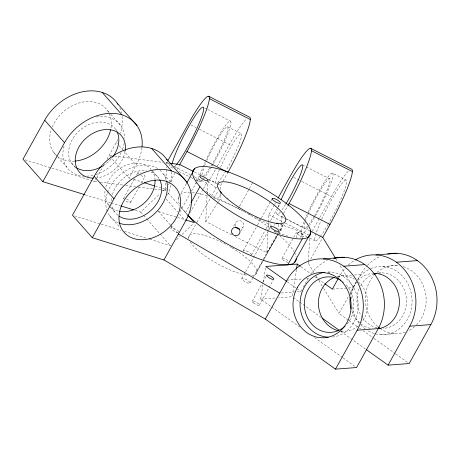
<?xml version="1.0" encoding="UTF-8"?>
<svg xmlns="http://www.w3.org/2000/svg" width="460" height="460" viewBox="0 0 460 460"><rect width="100%" height="100%" fill="white"/><g stroke="black" fill="none" stroke-linecap="round" stroke-linejoin="round"><path stroke-width="0.34" stroke-dasharray="2.3 1.72" d="M138.448 187.03L165.301 190.457L165.709 182.614M165.859 179.762L166.531 166.928M166.681 164.076L166.756 162.65L167.446 161.408M231.811 234.847L205.706 221.53L207.092 195M207.132 194.281L207.69 183.523L215.608 169.303M218.425 201.675L219.966 199.272L220.254 193.712M220.472 189.537L220.691 185.368L222.755 181.654M234.997 236.469L266.834 252.707L267.927 231.909M267.961 231.19L268.41 222.588M268.45 221.869L268.824 214.699L274.332 204.803M278.783 234.054L281.094 230.448L281.825 216.539L283.199 214.067M313.921 272.544L308.309 263.385L308.384 261.958M308.418 261.245L309.689 236.998M299.851 327.072L260.665 299.121L262.884 284.924M263.327 282.089L265.65 267.185M296.384 269.755L292.175 296.723L278.57 297.758M233.634 226.372L235.635 222.72M240.862 231.179L243.196 226.924M92.587 180.803L94.633 181.441L96.353 178.348M96.698 177.727L103.925 164.743M107.019 159.183L116.311 142.485A46.328 35.316 -41.4 0 0 117.961 139.276M130.278 178.371L128.926 177.951L136.148 164.967A46.328 35.316 -41.4 0 0 141.956 147.453M123.521 198.524L134.533 178.739M136.597 175.03L137.971 172.558M130.536 202.423L139.138 186.967M141.203 183.258L144.992 176.456M165.301 190.457L166.675 187.985M168.4 184.891L169.774 182.419M170.119 181.803L174.938 173.144M177.002 169.435L179.756 164.49M170.361 224.905L158.55 211.519L159.58 209.668M178.112 198.536L179.147 196.679M186.369 183.695L180.4 194.367A66.872 18.21 29.1 0 1 189.612 192.475M170.936 228.028L172.678 224.9M179.992 211.761L191.136 191.734M191.486 191.113L196.708 181.723M197.058 181.096L198.8 177.968M185.506 212.606L190.319 203.952M190.181 212.508L203.067 189.353M203.418 188.732L207.943 180.596M217.327 166.209L229.373 144.572A46.328 5.894 -63 0 1 246.52 118.876M188.634 237.239L196.914 222.318M196.989 222.22L211.272 196.564M211.542 196.035L217.54 185.305M223.1 181.039L227.918 172.385M238.251 208.598L239.28 206.741M239.625 206.12L252.356 183.247M243.311 250.51L257.243 225.48M257.589 224.854L261.073 218.598M261.424 217.971L270.48 201.704M270.825 201.077L272.216 198.576M274.672 204.188L275.362 202.952M251.407 255.012L265.69 229.356M266.035 228.735L270.215 221.225M270.566 220.599L277.88 207.46M278.225 206.833L280.318 203.078M241.845 278.611L245.324 272.354M245.674 271.728L268.657 230.431M269.008 229.804L270.399 227.297M283.544 213.452L287.672 206.028M249.941 283.113L253.075 277.483M253.425 276.857L262.827 259.963M263.177 259.336L278.846 231.179M256.858 272.032L278.104 233.864M280.197 230.109L283.331 224.474M255.541 274.436L263.551 260.044M263.902 259.417L278.179 233.766M278.53 233.139L279.571 231.259M279.921 230.638L284.102 223.129M252.27 301.231L262.597 282.681M262.942 282.066L266.725 275.264M281.968 258.353L293.325 237.952M293.664 237.337L296.418 232.386M259.29 305.135L273.401 279.783M302.404 238.148L303.439 236.29M312.167 231.248L319.395 218.264M319.74 217.643L331.441 196.621A46.328 5.894 -63 0 1 348.594 170.93M308.309 263.385L308.993 262.148M310.718 259.055L322.759 237.417M281.163 293.003L300.851 291.508L301.886 289.65M303.261 287.178L308.079 278.524A46.328 41.216 85.7 0 1 309.178 276.655M338.554 277.984L339.584 276.127A46.328 41.216 85.7 0 1 345.909 267.409M348.358 320.148L339.003 313.473L348.64 296.165M350.014 293.687L357.242 280.703M357.587 280.088L360.686 274.522A46.328 41.216 85.7 0 1 367.005 265.805M205.706 221.53L218.04 202.279M266.834 252.707L278.398 234.657M135.257 210.375L140.737 212.077L159.631 193.97M162.696 191.038L164.737 189.077L166.158 190.681M149.822 239.269L170.361 245.651L171.384 244.668M176.49 239.775L180.067 236.348M182.108 234.393L193.344 223.629M382.616 266.553L396.681 265.483M327.859 272.205L329.969 272.044M286.983 280.128L302.45 278.95M306.671 278.628L308.079 278.524M337.577 276.287L351.543 275.218M354.355 275.005L360.686 274.522M378.931 273.142L382.444 272.878M332.361 289.11L353.458 287.506L339.233 264.293M260.665 299.121L275.707 297.976M341.021 331.413L342.43 331.303M380.799 334.696L394.864 333.626M111.912 155.831L109.083 155.474L128.926 177.951M114.741 156.193L162.794 162.328M166.33 162.777L168.446 163.047M94.633 181.441L97.457 181.798M100.286 182.16L122.9 185.046M125.724 185.409L135.619 186.668M133.653 179.423L143.117 182.361M155.279 186.139L162.035 188.238M162.714 188.45L164.737 189.077M25.047 159.821L91.902 180.59M158.55 211.519L176.795 217.189M177.474 217.402L184.903 219.708M85.284 194.85L110.613 202.722M111.297 202.935L120.198 205.7M74.52 215.878L100.533 223.957M101.217 224.169L121.072 230.339M124.493 231.397L146.401 238.205M280.128 224.169L300.541 231.65M288.138 236.302L274.309 231.236A4.324 2.087 -69.9 0 0 274.85 231.34M204.545 107.881L207.08 109.175M207.719 109.497L230.564 121.152M308.056 212.273A34.126 4.341 -63 0 1 332.632 173.202L346.282 180.159A34.126 4.341 -63 0 1 328.446 223.83M227.677 126.782L241.322 133.745M302.456 164.916L305.63 166.537M306.262 166.859L329.745 178.836M190.992 124.999L196.109 127.61M199.306 129.243L229.373 144.572M293.704 177.376L301.38 181.292M302.019 181.619L331.441 196.621M194.465 171.994L200.221 174.927M208.541 179.17L216.855 183.408M217.494 183.736L220.691 185.368M281.825 216.539L283.745 217.517M286.298 218.822L309.327 230.569M208.524 179.417L215.97 183.212M277.098 214.383L284.717 218.27M285.349 218.592L304.393 228.304M166.756 162.65L169.314 163.95M174.432 166.56L190.423 174.714M194.258 176.674L207.69 183.523M268.824 214.699L282.894 221.875M285.453 223.18L309.764 235.572M179.124 171.528L190.549 177.353M191.182 177.681L193.085 178.652M196.259 180.268L199.433 181.884M301.501 233.939L307.084 236.785M309.568 238.05L315.146 240.896M219.966 199.272L244.645 211.859M248.48 213.814L250.401 214.791M255.518 217.402L271.503 225.555M279.18 229.465L281.094 230.448M300.777 266.582L310.718 273.677M314.812 276.598L317.739 278.68M318.326 279.099L324.173 283.268M348.945 320.568L358.886 327.658M359.473 328.078L360.64 328.911M362.98 330.579L373.508 338.089M374.089 338.508L395.146 353.527M395.732 353.941L409.181 363.538M287.402 281.911L296.171 288.173M296.757 288.587L300.851 291.508M293.342 297.557L299.19 301.731M299.776 302.145L320.827 317.164M340.71 331.349L365.861 349.289M314.467 337.502L342.539 357.523M343.125 357.943L356.575 367.54M202.814 177.692L204.476 178.992M207.799 181.585L217.206 188.939M205.976 191.124L215.389 198.478M107.519 110.607L110.354 113.821M110.825 114.356L120.744 125.597M163.599 174.156L170.683 182.183M115.73 129.444L117.15 131.054M152.915 171.58L158.585 178.003M168.044 192.82L179.371 205.654M181.257 207.793L187.369 214.722M116.311 142.485L117.254 143.56M119.146 145.699L122.452 149.448M122.923 149.983L136.148 164.967M166.25 199.071L177.583 211.922M179.475 214.061L185.144 220.484M170.833 225.44L177.445 232.933M140.737 212.077L143.089 214.745M143.554 215.274L146.378 218.471M146.849 219.006L159.545 233.392M160.017 233.927L170.361 245.651M71.714 163.248L75.963 168.067M107.95 204.315L114.563 211.807M53.475 152.111L57.253 156.394M57.724 156.929L66.7 167.101M109.549 215.659L119.468 226.895M335.863 258.796L337.732 261.849M316.169 276.213L318.412 279.875M318.791 280.491L323.282 287.816M323.656 288.431L339.003 313.473M243.507 251.298A4.635 1.259 29.1 0 1 246.566 250.964A4.635 1.259 29.1 0 1 251.453 254.754M178.273 232.789A4.635 1.259 29.1 0 1 171.948 229.707A4.635 1.259 29.1 0 1 172.885 227.993A4.635 1.259 29.1 0 1 178.842 231.742M288.104 262.459A4.013 1.092 29.1 0 1 282.768 259.739A4.013 1.092 29.1 0 1 283.555 258.301A4.013 1.092 29.1 0 1 288.684 261.395M126.511 198.99A4.013 1.092 29.1 0 1 130.508 202.469A4.013 1.092 29.1 0 1 125.2 200.612M123.585 199.036A4.013 1.092 29.1 0 1 124.183 198.3M232.162 247.946A38.605 10.511 29.1 0 1 251.988 275.494M246.439 275.132A38.605 10.511 29.1 0 1 190.244 241.88M188.847 238.901A38.605 10.511 29.1 0 1 227.505 245.255M229.862 246.583A38.605 10.511 29.1 0 1 231.593 247.601M140.84 175.398A4.013 1.092 29.1 0 0 141.3 175.651L141.651 175.829A4.013 1.092 29.1 0 0 143.859 176.623L144.106 176.663A4.013 1.092 29.1 0 0 145.026 176.352L145.026 176.232A4.013 1.092 29.1 0 0 144.112 175.001L143.871 174.794A4.013 1.092 29.1 0 0 143.002 174.156M138.563 173.736A4.013 1.092 29.1 0 1 137.937 172.782L137.937 172.661A4.013 1.092 29.1 0 1 138.857 172.35L139.104 172.391A4.013 1.092 29.1 0 1 140.852 172.971M235.313 225.906A4.324 4.163 28.7 0 1 238.177 220.765A4.324 4.163 28.7 0 1 243.518 223.738A4.324 4.163 28.7 0 1 240.66 228.879M278.219 224.215A4.324 2.087 -69.9 0 1 277.777 228.16M274.505 225.273A4.324 2.087 -69.9 0 1 275.074 224.399M220.783 194.218A4.324 2.076 -52 0 1 216.873 198.473A4.324 2.076 -52 0 1 214.946 196.403A4.324 2.076 -52 0 1 218.523 191.78M285.585 204.412A27.796 3.536 -63 0 1 281.704 210.243M280.272 212.077A27.796 3.536 -63 0 1 277.328 210.065M278.248 207.086A27.796 3.536 -63 0 1 279.369 204.016M367.488 265.293A46.328 41.216 85.7 0 1 379.874 256.525M405.3 332.126A34.126 30.36 85.7 0 1 380.937 329.021M377.614 326.537A34.126 30.36 85.7 0 1 373.997 275.333M376.941 272.418A34.126 30.36 85.7 0 1 399.315 265.753M403.242 266.645A34.126 30.36 85.7 0 1 425.184 291.582A34.126 30.36 85.7 0 1 416.605 324.794M414.604 326.692A34.126 30.36 85.7 0 1 408.399 330.826M348.41 264.943A46.328 41.216 85.7 0 1 354.539 260.354M311.207 273.654A46.328 41.216 85.7 0 1 327.267 260.521M169.245 163.898A46.328 35.316 -41.4 0 1 170.614 167.739M171.477 171.821A46.328 35.316 -41.4 0 1 171.402 182.43M170.879 185.259A46.328 35.316 -41.4 0 1 166.79 196.627M119.778 107.847A46.328 35.316 -41.4 0 1 121.498 113.016M122.107 116.478A46.328 35.316 -41.4 0 1 120.301 133.343M176.036 165.134A34.126 4.341 -63 0 1 173.61 167.572M173.006 167.934A34.126 4.341 -63 0 1 171.735 166.296M205.419 161.494A34.126 4.341 -63 0 1 230.391 121.072A34.126 4.341 -63 0 1 213.423 163.611M213.078 164.22A34.126 4.341 -63 0 1 211.698 166.595M211.353 167.17A34.126 4.341 -63 0 1 205.263 176.554M202.25 180.262A34.126 4.341 -63 0 1 199.364 177.997M200.238 174.771A34.126 4.341 -63 0 1 205.143 162.121M206.879 160.356A27.796 3.536 -63 0 1 227.637 126.759A27.796 3.536 -63 0 1 212.531 163.421M212.198 163.984A27.796 3.536 -63 0 1 210.013 167.555M209.616 168.17A27.796 3.536 -63 0 1 203.515 175.933M201.992 174.892A27.796 3.536 -63 0 1 203.952 167.589M204.591 165.882A27.796 3.536 -63 0 1 206.109 162.144M220.524 167.319A27.796 3.536 -63 0 1 241.281 133.716A27.796 3.536 -63 0 1 226.176 170.378M225.843 170.947A27.796 3.536 -63 0 1 216.2 183.293A27.796 3.536 -63 0 1 219.219 170.384M332.632 173.202A34.126 4.341 -63 0 1 314.801 216.873M314.45 217.471A34.126 4.341 -63 0 1 309.707 225.176M308.183 227.418A34.126 4.341 -63 0 1 304.606 220.403M304.848 219.788A34.126 4.341 -63 0 1 307.769 212.911M305.319 221.651A27.796 3.536 -63 0 1 321.655 188.163A27.796 3.536 -63 0 1 329.596 182.879A27.796 3.536 -63 0 1 314.6 215.47M314.266 216.039A27.796 3.536 -63 0 1 308.993 224.158M307.562 225.992A27.796 3.536 -63 0 1 305.118 222.278M321.707 219.23A34.126 4.341 -63 0 1 346.282 180.159M328.101 224.428A34.126 4.341 -63 0 1 320.568 236.124M320.166 236.653A34.126 4.341 -63 0 1 321.419 219.868M187.249 214.509A66.872 18.21 29.1 0 1 181.079 206.845M179.469 203.981A66.872 18.21 29.1 0 1 178.928 195.88M192.378 192.659A66.872 18.21 29.1 0 1 194.609 192.93M197.403 193.39A66.872 18.21 29.1 0 1 208.564 196.219M213.601 197.886A66.872 18.21 29.1 0 1 241.322 210.191M243.794 211.514A66.872 18.21 29.1 0 1 269.428 227.631M274.005 231.087A66.872 18.21 29.1 0 1 275.638 232.38M279.72 235.779A66.872 18.21 29.1 0 1 293.974 251.551M294.544 252.574A66.872 18.21 29.1 0 1 296.154 256.939M370.07 328.359A27.796 24.731 85.7 0 1 360.059 323.282M359.542 322.834A27.796 24.731 85.7 0 1 351.865 311.489M350.405 295.251A27.796 24.731 85.7 0 1 356.35 282.13M357.707 280.606A27.796 24.731 85.7 0 1 372.537 273.441M358.162 325.95A27.796 24.731 85.7 0 1 341.142 331.2M337.479 276.408A27.796 24.731 85.7 0 1 354.487 279.082M358.3 281.882A27.796 24.731 85.7 0 1 361.491 322.586M377.102 327.825A27.796 24.731 85.7 0 1 362.836 318.216M362.422 317.647A27.796 24.731 85.7 0 1 359.409 288.127M360.651 285.608A27.796 24.731 85.7 0 1 372.922 274.482M378.131 273.067A27.796 24.731 85.7 0 1 406.329 298.31A27.796 24.731 85.7 0 1 383.122 328.382M342.108 281.255A27.796 24.731 85.7 0 1 344.235 282.952M346.207 284.895A27.796 24.731 85.7 0 1 346.07 325.18M370.921 268.525A34.126 30.36 85.7 0 1 412.022 298.902A34.126 30.36 85.7 0 1 374.883 333.718M374.239 333.534A34.126 30.36 85.7 0 1 366.873 330.09M365.183 328.911A34.126 30.36 85.7 0 1 360.513 324.639M359.179 323.058A34.126 30.36 85.7 0 1 351.883 306.538M351.336 299A34.126 30.36 85.7 0 1 355.856 282.187M357.748 279.174A34.126 30.36 85.7 0 1 370.3 268.789M327.905 272.015A32.637 29.037 85.7 0 1 358.122 303.468A32.637 29.037 85.7 0 1 330.993 337.209M52.25 126.983A34.126 26.019 -41.4 0 1 89.625 101.539A34.126 26.019 -41.4 0 1 110.797 129.018M74.503 161.126A34.126 26.019 -41.4 0 1 58.242 156.958M56.131 155.215A34.126 26.019 -41.4 0 1 51.279 129.576M151.972 170.511A27.796 21.189 -41.4 0 1 155.026 179.48M118.22 211.128A27.796 21.189 -41.4 0 1 105.075 190.543M105.834 187.013A27.796 21.189 -41.4 0 1 126.385 165.111A27.796 21.189 -41.4 0 1 151.133 169.406M125.108 151.42A27.796 21.189 -41.4 0 1 97.198 177.905M75.595 167.193A27.796 21.189 -41.4 0 1 79.511 130.623A27.796 21.189 -41.4 0 1 116.472 130.617M111.113 158.844A27.796 21.189 -41.4 0 1 102.85 165.87M150.955 172.017A27.796 21.189 -41.4 0 1 159.327 179.176M117.892 215.337A27.796 21.189 -41.4 0 1 111.751 204.821M111.458 200.807A27.796 21.189 -41.4 0 1 111.688 198.036M112.447 194.505A27.796 21.189 -41.4 0 1 146.326 170.815M96.37 116.989A34.126 26.019 -41.4 0 1 124.562 138.42M124.154 143.296A34.126 26.019 -41.4 0 1 122.228 150.081M121.089 152.657A34.126 26.019 -41.4 0 1 94.421 174.955M93.081 175.294A34.126 26.019 -41.4 0 1 87.072 176.157M84.427 176.168A34.126 26.019 -41.4 0 1 64.101 145.86M159.907 170.142A34.126 26.019 -41.4 0 1 166.526 180.412M118.588 222.87A34.126 26.019 -41.4 0 1 107.554 212.043M107.289 211.393A34.126 26.019 -41.4 0 1 107.352 193.119M107.577 192.475A34.126 26.019 -41.4 0 1 157.688 168.544M296.493 237.843A4.324 2.087 -69.9 0 1 300 231.547A4.324 2.087 -69.9 0 1 300.346 237.613M200.962 180.027A4.324 2.076 -52 0 1 198.835 182.551M196.558 183.505A4.324 2.076 -52 0 1 195.644 182.936M195.764 180.659A4.324 2.076 -52 0 1 199.145 176.64M243.041 280.45A4.635 1.259 29.1 0 0 249.861 283.21A4.635 1.259 29.1 0 0 244.772 278.927A4.635 1.259 29.1 0 0 243.041 280.45M253.31 302.824A4.013 1.092 29.1 0 0 259.221 305.221A4.013 1.092 29.1 0 0 254.811 301.507A4.013 1.092 29.1 0 0 253.31 302.824M297.539 234.054A4.013 1.092 29.1 0 0 303.399 236.348A4.013 1.092 29.1 0 0 298.85 232.616A4.013 1.092 29.1 0 0 297.539 234.054"/><path stroke-width="0.69" d="M296.493 269.048L297.269 264.08L265.765 266.478L286.816 281.497M117.904 104.293A46.328 35.316 -41.4 0 0 82.139 91.891A46.328 35.316 -41.4 0 0 44.677 120.232L23 159.189L42.837 181.665L84.6 194.637M42.837 181.665L64.521 142.715A46.328 35.316 -41.4 0 1 113.396 113.384A46.328 35.316 -41.4 0 1 142.031 146.757M167.71 160.908A46.328 35.316 -41.4 0 0 131.997 147.855A46.328 35.316 -41.4 0 0 94.145 176.283L72.467 215.24L92.305 237.716L163.933 259.969L265.299 319.079L335.478 369.144L356.575 367.54L378.258 328.589A46.328 41.216 85.7 0 0 376.625 277.15A46.328 41.216 85.7 0 0 333.684 258.313M92.305 237.716L113.982 198.766A46.328 35.316 -41.4 0 1 171.477 170.942A46.328 35.316 -41.4 0 1 185.616 221.018L163.933 259.969M167.785 160.793L188.433 123.694A46.328 5.894 -63 0 1 209.386 98.647L250.326 119.525M169.861 163.225L179.756 164.49L186.978 151.507A46.328 5.894 -63 0 0 209.386 98.647M186.714 183.08L194.85 168.4M191.009 202.716L199.956 186.639M278.116 198.007L290.507 175.749A46.328 5.894 -63 0 1 311.46 150.702L352.394 171.574M288.017 205.413L289.052 203.556A46.328 5.894 -63 0 0 311.46 150.702M287.845 264.799L302.3 238.826M294.003 262.965L310.741 232.829M265.299 319.079L286.983 280.128A46.328 41.216 85.7 0 1 343.752 266.208L364.849 264.603M335.49 258.186L322.759 237.417L329.987 224.434A46.328 5.894 -63 0 0 351.842 169.303L310.908 148.43M337.864 279.22L332.361 289.11L324.754 283.688M335.478 369.144L357.155 330.194A46.328 41.216 85.7 0 0 343.752 266.208M366.447 349.703L388.085 365.142L409.762 326.192A46.328 41.216 85.7 0 0 404.697 270.014A46.328 41.216 85.7 0 0 355.126 260.003M387.688 254A46.328 41.216 85.7 0 1 429.64 273.809A46.328 41.216 85.7 0 1 430.859 324.587L409.181 363.538L388.085 365.142M323.299 258.911L344.396 257.307M375.906 254.909L397.003 253.305M396.353 262.206L417.45 260.601M357.155 330.194L378.258 328.589M409.762 326.192L430.859 324.587M144.469 182.781L154.6 185.926M185.581 219.92L194.367 222.646L187.835 215.251M120.882 205.913L133.889 209.95M208.84 96.376L249.774 117.254A46.328 5.894 -63 0 1 227.918 172.385L186.978 151.507M289.052 203.556L329.987 224.434M179.756 164.49L193.189 171.339M309.965 230.891L322.759 237.417M178.388 234.002L279.755 293.112M297.269 264.08L300.196 266.167M322 317.998L338.957 330.096M117.179 103.189L137.017 125.672M166.646 159.24L186.484 181.723M102.177 92.408L122.015 114.891M151.639 148.459L171.477 170.942M44.677 120.232L64.521 142.715M94.145 176.283L113.982 198.766M239.551 229.022A4.324 4.163 28.7 0 1 235.773 226.918M276.345 223.272A4.324 2.087 -69.9 0 1 277.926 223.583M219.983 191.371A4.324 2.076 -52 0 1 221.03 193.321M281.135 199.692A27.796 3.536 -63 0 1 302.49 164.945A27.796 3.536 -63 0 1 285.988 203.757M379.799 328.25A34.126 30.36 85.7 0 1 378.154 326.985M374.94 274.315A34.126 30.36 85.7 0 1 375.918 273.343M172.074 164.076A34.126 4.341 -63 0 1 193.947 117.731A34.126 4.341 -63 0 1 200.951 118.737A34.126 4.341 -63 0 1 176.398 164.697M296.286 258.796A66.872 18.21 29.1 0 1 253.546 256.697A66.872 18.21 29.1 0 1 187.714 214.998M351.055 308.982A27.796 24.731 85.7 0 1 350.117 297.212M373.98 273.378A27.796 24.731 85.7 0 1 399.332 299.253A27.796 24.731 85.7 0 1 378.247 328.716M338.566 330.757A27.796 24.731 85.7 0 1 318.516 305.503A27.796 24.731 85.7 0 1 334.385 277.414M380.966 328.371A27.796 24.731 85.7 0 1 378.39 328.084M373.537 274.246A27.796 24.731 85.7 0 1 376.015 273.481M345.109 326.128A27.796 24.731 85.7 0 1 312.317 324.702A27.796 24.731 85.7 0 1 309.011 288.012A27.796 24.731 85.7 0 1 340.998 280.502M328.233 337.209A32.637 29.037 85.7 0 1 300.104 306.182A32.637 29.037 85.7 0 1 324.449 272.337M110.653 129.731A34.126 26.019 -41.4 0 1 75.17 161.075M155.06 180.153A27.796 21.189 -41.4 0 1 119.531 211.399M93.334 178.146A27.796 21.189 -41.4 0 1 75.9 154.623A27.796 21.189 -41.4 0 1 104.966 129.616A27.796 21.189 -41.4 0 1 125.218 150.713M117.122 131.87A27.796 21.189 -41.4 0 1 112.476 157.176M102.235 166.244A27.796 21.189 -41.4 0 1 76.768 167.963M159.66 179.791A27.796 21.189 -41.4 0 1 150.776 210.634A27.796 21.189 -41.4 0 1 119.019 216.148M166.687 181.033A34.126 26.019 -41.4 0 1 153.881 214.331A34.126 26.019 -41.4 0 1 119.249 223.134M272.216 198.576L272.176 198.697A4.635 1.259 29.1 0 0 272.751 199.789L273.228 200.255A4.635 1.259 29.1 0 0 275.27 201.71L276.063 202.147A4.635 1.259 29.1 0 0 278.369 203.113L279.013 203.268A4.635 1.259 29.1 0 0 280.238 203.176L280.358 202.958A4.635 1.259 29.1 0 0 279.783 201.865L279.306 201.399A4.635 1.259 29.1 0 0 277.271 199.945L276.471 199.508A4.635 1.259 29.1 0 0 274.166 198.542L273.522 198.386A4.635 1.259 29.1 0 0 272.297 198.478L272.216 198.576M270.831 226.579L270.75 226.677A4.635 1.259 29.1 0 0 271.095 227.671L271.509 228.114A4.635 1.259 29.1 0 0 273.412 229.569L274.195 230.034A4.635 1.259 29.1 0 0 276.546 231.098L277.23 231.299A4.635 1.259 29.1 0 0 278.651 231.351L278.846 231.179A4.635 1.259 29.1 0 0 278.501 230.184L278.093 229.736A4.635 1.259 29.1 0 0 276.184 228.281L275.408 227.821A4.635 1.259 29.1 0 0 273.05 226.757L272.366 226.55A4.635 1.259 29.1 0 0 270.946 226.504L270.831 226.579M266.794 275.178L266.725 275.264A4.013 1.092 29.1 0 0 267.191 276.316L267.381 276.512A4.013 1.092 29.1 0 0 269.37 277.978L269.709 278.173A4.013 1.092 29.1 0 0 272.055 279.197L272.343 279.272A4.013 1.092 29.1 0 0 273.677 279.249L273.746 279.168A4.013 1.092 29.1 0 0 273.28 278.116L273.085 277.915A4.013 1.092 29.1 0 0 271.101 276.454L270.762 276.259A4.013 1.092 29.1 0 0 268.416 275.235L268.123 275.161A4.013 1.092 29.1 0 0 266.794 275.178M200.606 175.835L200.387 175.841A4.635 1.259 29.1 0 0 199.807 176.352L199.922 176.686A4.635 1.259 29.1 0 0 201.141 178.014L201.785 178.503A4.635 1.259 29.1 0 0 204.09 179.866L204.884 180.228A4.635 1.259 29.1 0 0 206.925 180.832L207.402 180.849A4.635 1.259 29.1 0 0 207.983 180.337L207.868 179.998A4.635 1.259 29.1 0 0 206.649 178.675L206.005 178.181A4.635 1.259 29.1 0 0 203.699 176.818L202.906 176.462A4.635 1.259 29.1 0 0 200.865 175.858L200.606 175.835M227.102 198.593A38.605 10.511 29.1 0 0 284.447 222.502A38.605 10.511 29.1 0 0 243.409 187.001A38.605 10.511 29.1 0 0 227.102 198.593M149.161 238.838A34.126 26.019 -41.4 0 0 176.824 189.14A34.126 26.019 -41.4 0 0 123.412 201.698A34.126 26.019 -41.4 0 0 149.161 238.838M297.35 287.523A32.637 29.037 85.7 0 0 321.201 337.743A32.637 29.037 85.7 0 0 347.656 290.214A32.637 29.037 85.7 0 0 297.35 287.523M209.127 195.586A66.872 18.21 29.1 0 0 308.453 236.998A66.872 18.21 29.1 0 0 237.371 175.513A66.872 18.21 29.1 0 0 209.127 195.586M232.105 233.611A4.324 4.163 28.7 0 0 239.528 233.611A4.324 4.163 28.7 0 0 235.612 227.315A4.324 4.163 28.7 0 0 232.105 233.611"/></g></svg>
